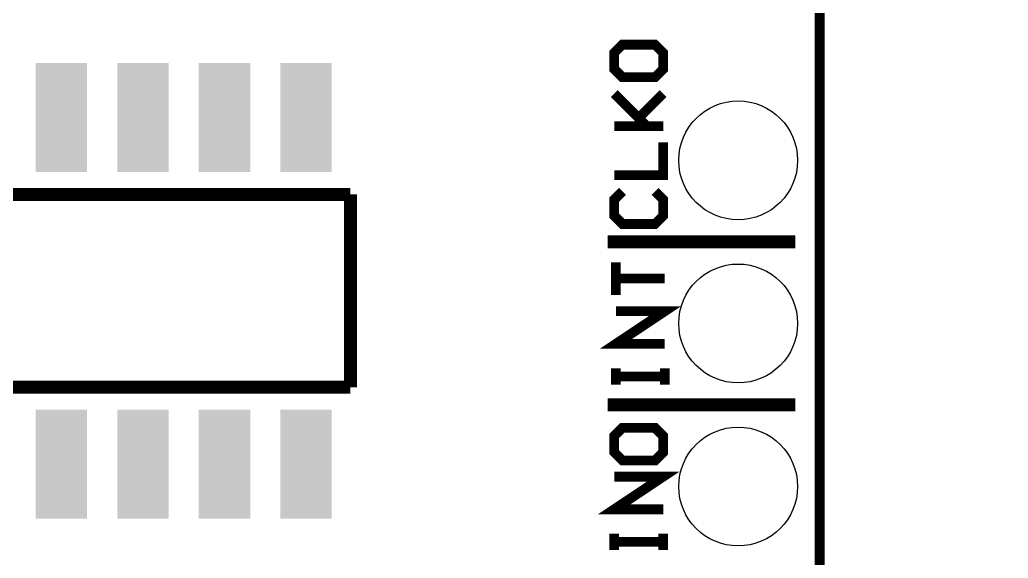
# Model space of a CAD drawing. Extents: x -4.2 to 27.1, y -3.9 to 55.1.
# Drawn here: x 11.67 to 27.07, y 11.58 to 19.97 of the extents above; entities that cross this region are included whole.
import ezdxf

# ---------------------------------------------------------------- set-up
doc = ezdxf.new("R2010")
doc.units = 0
doc.layers.get('0').update_dxf_attribs({"linetype": 'CONTINUOUS'})
for name, color, linetype in [('MCP2517FD_CLICK_GKO', 5, 'CONTINUOUS'), ('MCP2517FD_CLICK_GTO', 14, 'CONTINUOUS'), ('MCP2517FD_CLICK_GTS', 12, 'CONTINUOUS')]:
    doc.layers.add(name, color=color, linetype=linetype)

# ---------------------------------------------------------------- blocks, each defined once
blk = doc.blocks.new('RECTANGLE_95')
blk.add_solid([(0.40005, 0.84963), (0.40005, -0.84963), (-0.40005, 0.84963), (-0.40005, -0.84963)])
blk = doc.blocks.new('ROUND_68')
blk.add_circle((0, 0), 0.926)

msp = doc.modelspace()

# ---------------------------------------------------------------- linework, layer by layer
at = {"layer": 'MCP2517FD_CLICK_GKO', "const_width": 0.1524}
msp.add_lwpolyline([(24.13, -1.27), (24.13, 37.719), (26.99004, 40.57904), (26.99004, 53.34)], dxfattribs=at)
at = {"layer": 'MCP2517FD_CLICK_GTO'}
for points, const_width in [([(20.9296, 19.4564), (20.9296, 19.2024), (21.0566, 19.0754), (21.5646, 19.0754), (21.6916, 19.2024), (21.6916, 19.4564), (21.5646, 19.5834), (21.0566, 19.5834), (20.9296, 19.4564)], 0.1524), ([(20.9296, 18.3134), (21.6916, 18.3134), (21.4376, 18.3134), (20.9296, 18.8214), (21.3106, 18.4404), (21.6916, 18.8214)], 0.1524), ([(20.9296, 17.5514), (21.6916, 17.5514), (21.6916, 18.0594)], 0.1524), ([(7.81812, 17.24914), (16.81988, 17.24914)], 0.20066), ([(16.81988, 14.24686), (16.81988, 17.24914)], 0.20066), ([(21.0566, 17.2974), (20.9296, 17.1704), (20.9296, 16.9164), (21.0566, 16.7894), (21.5646, 16.7894), (21.6916, 16.9164), (21.6916, 17.1704), (21.5646, 17.2974)], 0.1524), ([(20.828, 16.51), (23.749, 16.51)], 0.2032), ([(20.955, 15.6845), (20.955, 16.1925), (20.955, 15.9385), (21.717, 15.9385)], 0.1524), ([(21.717, 14.9225), (20.955, 14.9225), (21.717, 15.4305), (20.955, 15.4305)], 0.1524), ([(7.81812, 14.48308), (8.05434, 14.24686), (16.81988, 14.24686)], 0.20066), ([(20.955, 14.2875), (20.955, 14.5415), (20.955, 14.4145), (21.717, 14.4145), (21.717, 14.2875), (21.717, 14.5415)], 0.1524), ([(20.828, 13.97), (23.749, 13.97)], 0.2032), ([(21.0566, 13.1064), (20.9296, 13.2334), (20.9296, 13.4874), (21.0566, 13.6144), (21.5646, 13.6144), (21.6916, 13.4874), (21.6916, 13.2334), (21.5646, 13.1064), (21.0566, 13.1064)], 0.1524), ([(21.6916, 12.3444), (20.9296, 12.3444), (21.6916, 12.8524), (20.9296, 12.8524)], 0.1524), ([(20.9296, 11.7094), (20.9296, 11.9634), (20.9296, 11.8364), (21.6916, 11.8364), (21.6916, 11.7094), (21.6916, 11.9634)], 0.1524)]:
    msp.add_lwpolyline(points, dxfattribs=dict(at, const_width=const_width))

# ---------------------------------------------------------------- block references
at = {"layer": 'MCP2517FD_CLICK_GTS'}
for name, p in [('RECTANGLE_95', (12.319, 18.44802)), ('RECTANGLE_95', (13.589, 18.44802)), ('RECTANGLE_95', (14.859, 18.44802)), ('RECTANGLE_95', (16.129, 18.44802)), ('ROUND_68', (22.86, 17.78)), ('ROUND_68', (22.86, 15.24)), ('RECTANGLE_95', (12.319, 13.04798)), ('RECTANGLE_95', (13.589, 13.04798)), ('RECTANGLE_95', (14.859, 13.04798)), ('RECTANGLE_95', (16.129, 13.04798)), ('ROUND_68', (22.86, 12.7))]:
    msp.add_blockref(name, p, dxfattribs=at)

doc.saveas('drawing.dxf')
